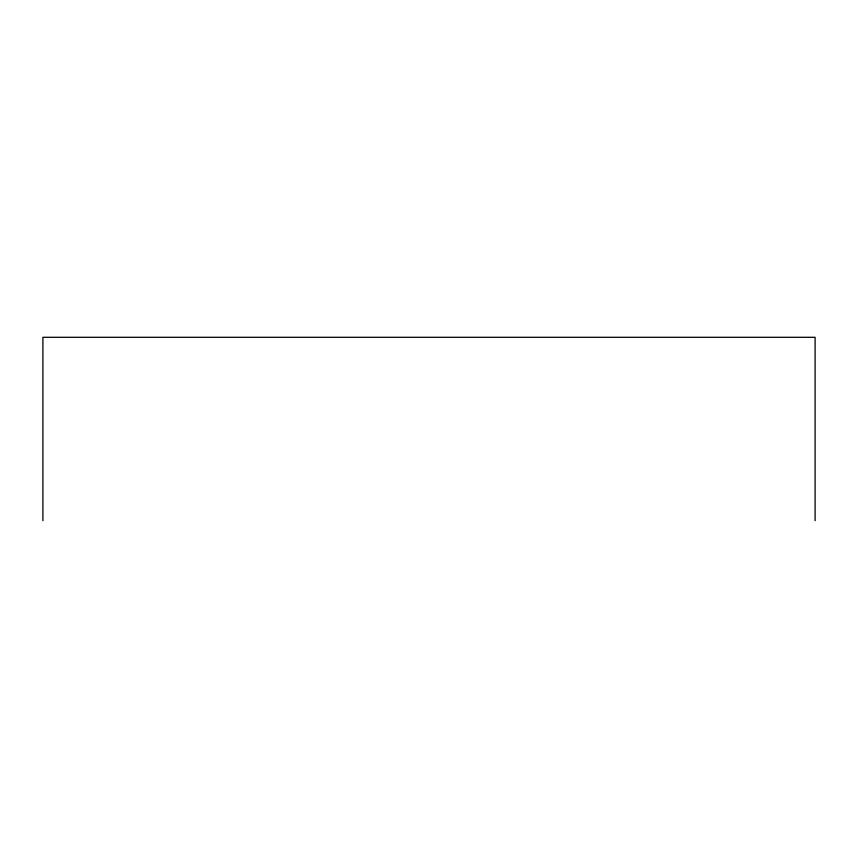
<?xml version="1.0" encoding="UTF-8"?>
<svg xmlns="http://www.w3.org/2000/svg" width="858" height="858" viewBox="0 0 858 858"><rect width="100%" height="100%" fill="white"/><g stroke="black" fill="none" stroke-linecap="round" stroke-linejoin="round"><path stroke-width="1.29" d="M815.1 520.699L815.1 337.301L42.9 337.301L42.9 520.699"/></g></svg>
